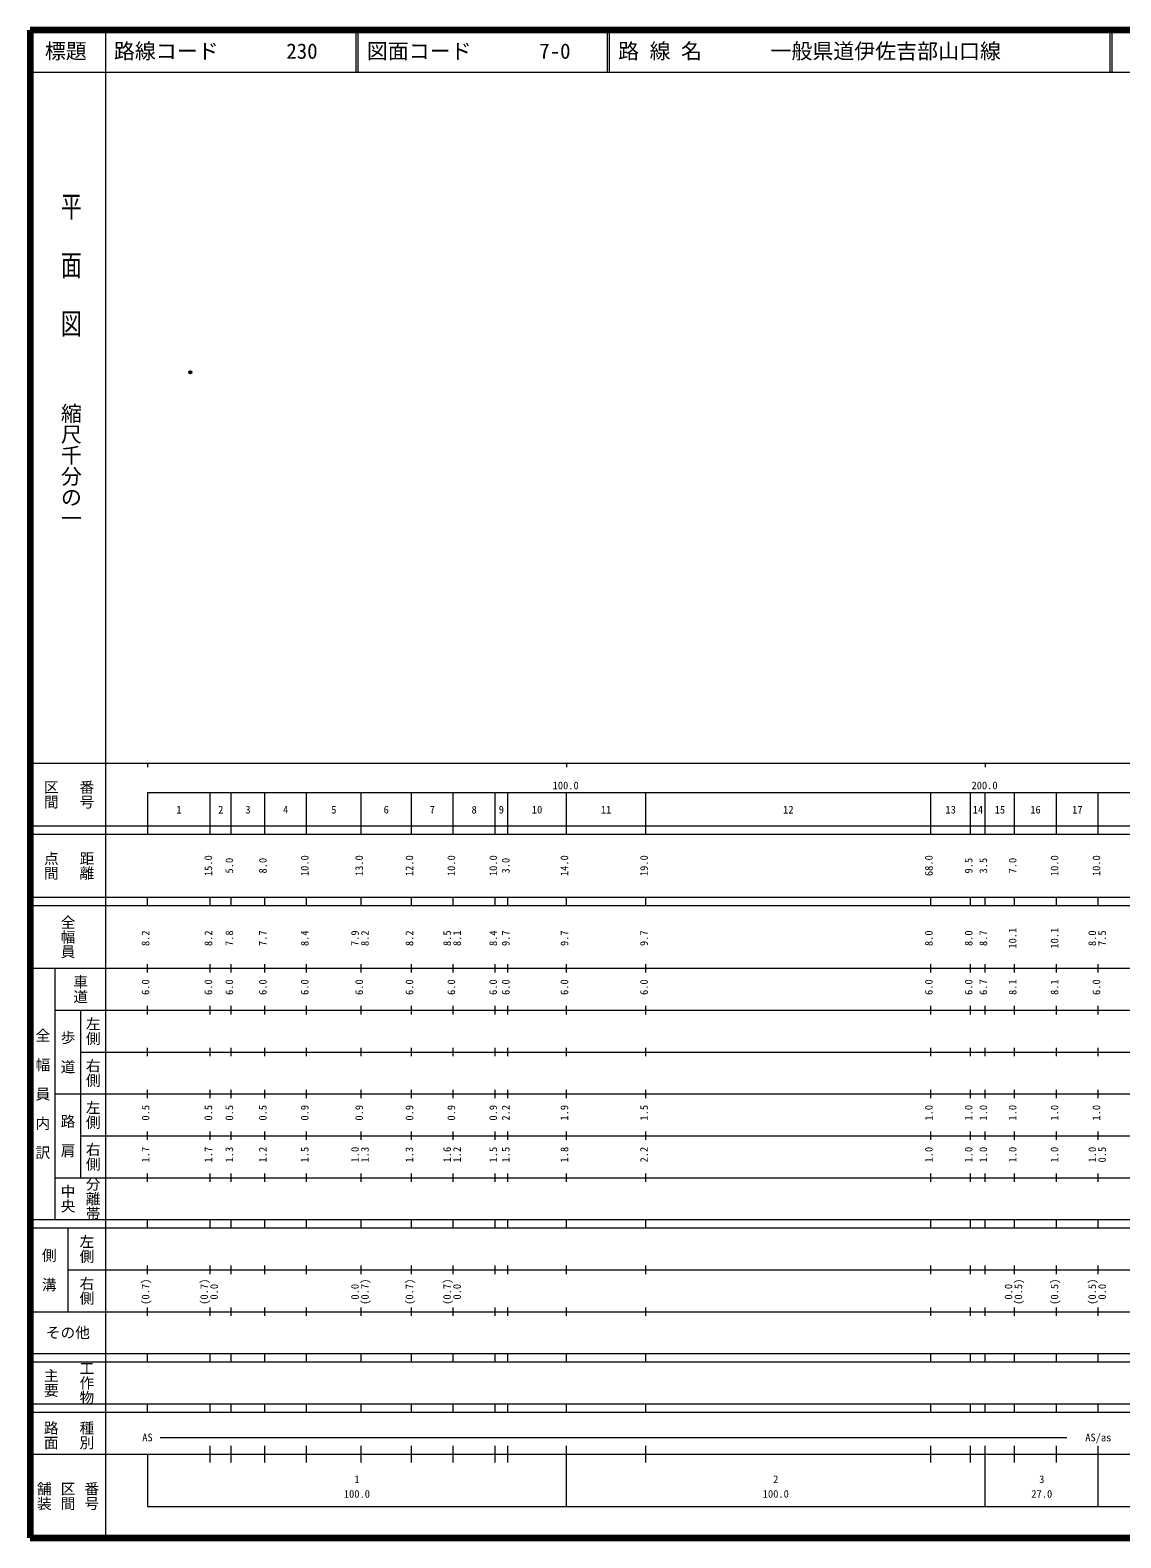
# Model space of a CAD drawing. Units: millimetres on the paper. Extents: x 40 to 680, y 20 to 380.
# Drawn here: x 40 to 300.4, y 20 to 380 of the extents above; entities that cross this region are included whole.
import ezdxf
from ezdxf.enums import TextEntityAlignment as Align

# ---------------------------------------------------------------- set-up
doc = ezdxf.new("R2010")
doc.units = ezdxf.units.MM
doc.header["$PDMODE"] = 32
doc.header["$PDSIZE"] = 0.5
doc.layers.add('M-OTRS', color=6, linetype='Continuous')
doc.layers.add('M-TTL-TXT', color=7, linetype='Continuous')
for name, color, linetype, lineweight in [('M-TTL', 2, 'Continuous', 140), ('M-TTL-BAND', 7, 'Continuous', 13), ('M-TTL-LINE', 7, 'Continuous', 18)]:
    doc.layers.add(name, color=color, linetype=linetype, lineweight=lineweight)
doc.styles.add('@ＭＳ ゴシック', font='')
doc.styles.add('ＭＳ ゴシック', font='')
doc.styles.get('@ＭＳ ゴシック').set_extended_font_data('@MS Gothic')
doc.styles.get('ＭＳ ゴシック').set_extended_font_data('MS Gothic')

msp = doc.modelspace()

# ---------------------------------------------------------------- linework, layer by layer
at = {"layer": 'M-OTRS'}
msp.add_point((78.228, 298.286), dxfattribs=at)
at = {"layer": 'M-TTL'}
for p, q in [((40, 380), (40, 20)), ((680, 380), (40, 380)), ((40, 20), (680, 20))]:
    msp.add_line(p, q, dxfattribs=at)
at = {"layer": 'M-TTL-BAND'}
for p, q in [((58, 370), (58, 20)), ((40, 205), (579, 205)), ((68, 205), (68, 204)), ((168, 205), (168, 204)), ((268, 205), (268, 204)), ((68, 198), (579, 198)), ((68, 198), (68, 188)), ((83, 188), (83, 198)), ((88, 188), (88, 198)), ((96, 188), (96, 198)), ((106, 188), (106, 198)), ((119, 188), (119, 198)), ((131, 188), (131, 198)), ((141, 188), (141, 198)), ((151, 188), (151, 198)), ((154, 188), (154, 198)), ((168, 188), (168, 198)), ((187, 188), (187, 198)), ((255, 188), (255, 198)), ((264.5, 188), (264.5, 198)), ((268, 188), (268, 198)), ((275, 188), (275, 198)), ((285, 188), (285, 198)), ((295, 188), (295, 198)), ((40, 190), (579, 190)), ((40, 188), (579, 188)), ((40, 173), (579, 173)), ((68, 171), (68, 173)), ((83, 171), (83, 173)), ((88, 171), (88, 173)), ((96, 171), (96, 173)), ((106, 171), (106, 173)), ((119, 171), (119, 173)), ((131, 171), (131, 173)), ((141, 171), (141, 173)), ((151, 171), (151, 173)), ((154, 171), (154, 173)), ((168, 171), (168, 173)), ((187, 171), (187, 173)), ((255, 171), (255, 173)), ((264.5, 171), (264.5, 173)), ((268, 171), (268, 173)), ((275, 171), (275, 173)), ((285, 171), (285, 173)), ((295, 171), (295, 173)), ((40, 171), (579, 171)), ((40, 156), (579, 156)), ((46, 96), (46, 156)), ((68, 155), (68, 157)), ((83, 155), (83, 157)), ((88, 155), (88, 157)), ((96, 155), (96, 157)), ((106, 155), (106, 157)), ((119, 155), (119, 157)), ((131, 155), (131, 157)), ((141, 155), (141, 157)), ((151, 155), (151, 157)), ((154, 155), (154, 157)), ((168, 155), (168, 157)), ((187, 155), (187, 157)), ((255, 155), (255, 157)), ((264.5, 155), (264.5, 157)), ((268, 155), (268, 157)), ((275, 155), (275, 157)), ((285, 155), (285, 157)), ((295, 155), (295, 157)), ((46, 146), (579, 146)), ((52, 146), (52, 106)), ((68, 145), (68, 147)), ((83, 145), (83, 147)), ((88, 145), (88, 147)), ((96, 145), (96, 147)), ((106, 145), (106, 147)), ((119, 145), (119, 147)), ((131, 145), (131, 147)), ((141, 145), (141, 147)), ((151, 145), (151, 147)), ((154, 145), (154, 147)), ((168, 145), (168, 147)), ((187, 145), (187, 147)), ((255, 145), (255, 147)), ((264.5, 145), (264.5, 147)), ((268, 145), (268, 147)), ((275, 145), (275, 147)), ((285, 145), (285, 147)), ((295, 145), (295, 147)), ((68, 135), (68, 137)), ((83, 135), (83, 137)), ((88, 135), (88, 137)), ((96, 135), (96, 137)), ((106, 135), (106, 137)), ((119, 135), (119, 137)), ((131, 135), (131, 137)), ((141, 135), (141, 137)), ((151, 135), (151, 137)), ((154, 135), (154, 137)), ((168, 135), (168, 137)), ((187, 135), (187, 137)), ((255, 135), (255, 137)), ((264.5, 135), (264.5, 137)), ((268, 135), (268, 137)), ((275, 135), (275, 137)), ((285, 135), (285, 137)), ((295, 135), (295, 137)), ((52, 136), (579, 136)), ((46, 126), (579, 126)), ((68, 125), (68, 127)), ((83, 125), (83, 127)), ((88, 125), (88, 127)), ((96, 125), (96, 127)), ((106, 125), (106, 127)), ((119, 125), (119, 127)), ((131, 125), (131, 127)), ((141, 125), (141, 127)), ((151, 125), (151, 127)), ((154, 125), (154, 127)), ((168, 125), (168, 127)), ((187, 125), (187, 127)), ((255, 125), (255, 127)), ((264.5, 125), (264.5, 127)), ((268, 125), (268, 127)), ((275, 125), (275, 127)), ((285, 125), (285, 127)), ((295, 125), (295, 127)), ((52, 116), (579, 116)), ((68, 115), (68, 117)), ((83, 115), (83, 117)), ((88, 115), (88, 117)), ((96, 115), (96, 117)), ((106, 115), (106, 117)), ((119, 115), (119, 117)), ((131, 115), (131, 117)), ((141, 115), (141, 117)), ((151, 115), (151, 117)), ((154, 115), (154, 117)), ((168, 115), (168, 117)), ((187, 115), (187, 117)), ((255, 115), (255, 117)), ((264.5, 115), (264.5, 117)), ((268, 115), (268, 117)), ((275, 115), (275, 117)), ((285, 115), (285, 117)), ((295, 115), (295, 117)), ((46, 106), (579, 106)), ((68, 105), (68, 107)), ((83, 105), (83, 107)), ((88, 105), (88, 107)), ((96, 105), (96, 107)), ((106, 105), (106, 107)), ((119, 105), (119, 107)), ((131, 105), (131, 107)), ((141, 105), (141, 107)), ((151, 105), (151, 107)), ((154, 105), (154, 107)), ((168, 105), (168, 107)), ((187, 105), (187, 107)), ((255, 105), (255, 107)), ((264.5, 105), (264.5, 107)), ((268, 105), (268, 107)), ((275, 105), (275, 107)), ((285, 105), (285, 107)), ((295, 105), (295, 107)), ((40, 96), (579, 96)), ((40, 94), (579, 94)), ((49, 94), (49, 74)), ((68, 94), (68, 96)), ((83, 94), (83, 96)), ((88, 94), (88, 96)), ((96, 94), (96, 96)), ((106, 94), (106, 96)), ((119, 94), (119, 96)), ((131, 94), (131, 96)), ((141, 94), (141, 96)), ((151, 94), (151, 96)), ((154, 94), (154, 96)), ((168, 94), (168, 96)), ((187, 94), (187, 96)), ((255, 94), (255, 96)), ((264.5, 94), (264.5, 96)), ((268, 94), (268, 96)), ((275, 94), (275, 96)), ((285, 94), (285, 96)), ((295, 94), (295, 96)), ((49, 84), (579, 84)), ((68, 83), (68, 85)), ((83, 83), (83, 85)), ((88, 83), (88, 85)), ((96, 83), (96, 85)), ((106, 83), (106, 85)), ((119, 83), (119, 85)), ((131, 83), (131, 85)), ((141, 83), (141, 85)), ((151, 83), (151, 85)), ((154, 83), (154, 85)), ((168, 83), (168, 85)), ((187, 83), (187, 85)), ((255, 83), (255, 85)), ((264.5, 83), (264.5, 85)), ((268, 83), (268, 85)), ((275, 83), (275, 85)), ((285, 83), (285, 85)), ((295, 83), (295, 85)), ((40, 74), (579, 74)), ((68, 73), (68, 75)), ((83, 73), (83, 75)), ((88, 73), (88, 75)), ((96, 73), (96, 75)), ((106, 73), (106, 75)), ((119, 73), (119, 75)), ((131, 73), (131, 75)), ((141, 73), (141, 75)), ((151, 73), (151, 75)), ((154, 73), (154, 75)), ((168, 73), (168, 75)), ((187, 73), (187, 75)), ((255, 73), (255, 75)), ((264.5, 73), (264.5, 75)), ((268, 73), (268, 75)), ((275, 73), (275, 75)), ((285, 73), (285, 75)), ((295, 73), (295, 75)), ((40, 64), (579, 64)), ((40, 62), (579, 62)), ((68, 62), (68, 64)), ((83, 62), (83, 64)), ((88, 62), (88, 64)), ((96, 62), (96, 64)), ((106, 62), (106, 64)), ((119, 62), (119, 64)), ((131, 62), (131, 64)), ((141, 62), (141, 64)), ((151, 62), (151, 64)), ((154, 62), (154, 64)), ((168, 62), (168, 64)), ((187, 62), (187, 64)), ((255, 62), (255, 64)), ((264.5, 62), (264.5, 64)), ((268, 62), (268, 64)), ((275, 62), (275, 64)), ((285, 62), (285, 64)), ((295, 62), (295, 64)), ((40, 52), (579, 52)), ((68, 50), (68, 52)), ((83, 50), (83, 52)), ((88, 50), (88, 52)), ((96, 50), (96, 52)), ((106, 50), (106, 52)), ((119, 50), (119, 52)), ((131, 50), (131, 52)), ((141, 50), (141, 52)), ((151, 50), (151, 52)), ((154, 50), (154, 52)), ((168, 50), (168, 52)), ((187, 50), (187, 52)), ((255, 50), (255, 52)), ((264.5, 50), (264.5, 52)), ((268, 50), (268, 52)), ((275, 50), (275, 52)), ((285, 50), (285, 52)), ((295, 50), (295, 52)), ((40, 50), (579, 50)), ((71, 44), (287.5, 44)), ((40, 40), (579, 40)), ((68, 40), (68, 27.5)), ((83, 38), (83, 42)), ((88, 38), (88, 42)), ((96, 38), (96, 42)), ((106, 38), (106, 42)), ((119, 38), (119, 42)), ((131, 38), (131, 42)), ((141, 38), (141, 42)), ((151, 38), (151, 42)), ((154, 38), (154, 42)), ((168, 27.5), (168, 42)), ((187, 38), (187, 42)), ((255, 38), (255, 42)), ((264.5, 38), (264.5, 42)), ((268, 27.5), (268, 42)), ((275, 38), (275, 42)), ((285, 38), (285, 42)), ((295, 27.5), (295, 42)), ((68, 27.5), (579, 27.5))]:
    msp.add_line(p, q, dxfattribs=at)
at = {"layer": 'M-TTL-LINE'}
for p, q in [((58, 380), (58, 370)), ((117.75, 380), (117.75, 370)), ((118.25, 380), (118.25, 370)), ((177.75, 380), (177.75, 370)), ((178.25, 380), (178.25, 370)), ((297.75, 380), (297.75, 370)), ((298.25, 380), (298.25, 370)), ((40, 370), (680, 370))]:
    msp.add_line(p, q, dxfattribs=at)

# ---------------------------------------------------------------- texts
at = {"layer": 'M-TTL-BAND', "style": '@ＭＳ ゴシック', "width": 1.4}
msp.add_text('平  面  図', height=3.666, rotation=270, dxfattribs=at).set_placement((49.777, 306.475), align=Align.MIDDLE_RIGHT)
at = {"layer": 'M-TTL-BAND', "style": '@ＭＳ ゴシック'}
msp.add_text('縮尺千分の一', height=3.666, rotation=270, dxfattribs=at).set_placement((49.777, 261.03), align=Align.MIDDLE_RIGHT)
for s, p in [('区間', (45, 197.5)), ('番号', (53.5, 197.5)), ('点間', (45, 180.5)), ('距離', (53.5, 180.5)), ('全幅員', (49, 163.5)), ('車道', (52, 151)), ('左側', (55, 141)), ('全\u3000幅\u3000員\u3000内\u3000訳', (43, 126)), ('歩\u3000道', (49, 136)), ('右側', (55, 131)), ('左側', (55, 121)), ('路\u3000肩', (49, 116)), ('右側', (55, 111)), ('分離帯', (55, 101)), ('中央', (49, 101)), ('左側', (53.5, 89)), ('側\u3000溝', (44.5, 84)), ('右側', (53.5, 79)), ('工作物', (53.5, 57)), ('主要', (45, 57)), ('路面', (45, 44.5)), ('種別', (53.5, 44.5)), ('舗装', (43.333, 30)), ('区間', (49, 30)), ('番号', (54.667, 30))]:
    msp.add_text(s, height=2.566, rotation=270, dxfattribs=at).set_placement(p, align=Align.MIDDLE_CENTER)
at = {"layer": 'M-TTL-BAND', "style": 'ＭＳ ゴシック'}
for s, p in [('100.0', (167.844, 198.195)), ('200.0', (267.844, 198.195)), ('1', (75.5, 192.405)), ('2', (85.5, 192.405)), ('3', (92, 192.405)), ('4', (101, 192.405)), ('5', (112.5, 192.405)), ('6', (125, 192.405)), ('7', (136, 192.405)), ('8', (146, 192.405)), ('9', (152.5, 192.405)), ('10', (161, 192.405)), ('11', (177.5, 192.405)), ('12', (221, 192.405)), ('13', (259.75, 192.405)), ('14', (266.25, 192.405)), ('15', (271.5, 192.405)), ('16', (280, 192.405)), ('17', (290, 192.405)), ('AS', (68, 42.5)), ('AS/as', (295, 42.5)), ('1', (118, 32.523)), ('2', (218, 32.523)), ('3', (281.5, 32.523)), ('100.0', (118, 29.033)), ('100.0', (218, 29.033)), ('27.0', (281.5, 29.033))]:
    msp.add_text(s, height=1.833, dxfattribs=at).set_placement(p, align=Align.BOTTOM_CENTER)
for s, p in [('15.0', (84, 180.5)), ('5.0', (89, 180.5)), ('8.0', (97, 180.5)), ('10.0', (107, 180.5)), ('13.0', (120, 180.5)), ('12.0', (132, 180.5)), ('10.0', (142, 180.5)), ('10.0', (152, 180.5)), ('3.0', (155, 180.5)), ('14.0', (169, 180.5)), ('19.0', (188, 180.5)), ('68.0', (256, 180.5)), ('9.5', (265.5, 180.5)), ('3.5', (269, 180.5)), ('7.0', (276, 180.5)), ('10.0', (286, 180.5)), ('10.0', (296, 180.5)), ('8.2', (69, 163.174)), ('8.2', (84, 163.174)), ('7.8', (89, 163.174)), ('7.7', (97, 163.174)), ('8.4', (107, 163.174)), ('7.9', (119, 163.174)), ('8.2', (121.37, 163.174)), ('8.2', (132, 163.174)), ('8.5', (141, 163.174)), ('8.1', (143.37, 163.174)), ('8.4', (152, 163.174)), ('9.7', (155, 163.174)), ('9.7', (169, 163.174)), ('9.7', (188, 163.174)), ('8.0', (256, 163.174)), ('8.0', (265.5, 163.174)), ('8.7', (269, 163.174)), ('10.1', (276, 163.174)), ('10.1', (286, 163.174)), ('8.0', (295, 163.174)), ('7.5', (297.37, 163.174)), ('6.0', (69, 151.5)), ('6.0', (84, 151.5)), ('6.0', (89, 151.5)), ('6.0', (97, 151.5)), ('6.0', (107, 151.5)), ('6.0', (120, 151.5)), ('6.0', (132, 151.5)), ('6.0', (142, 151.5)), ('6.0', (152, 151.5)), ('6.0', (155, 151.5)), ('6.0', (169, 151.5)), ('6.0', (188, 151.5)), ('6.0', (256, 151.5)), ('6.0', (265.5, 151.5)), ('6.7', (269, 151.5)), ('8.1', (276, 151.5)), ('8.1', (286, 151.5)), ('6.0', (296, 151.5)), ('0.5', (69, 121.5)), ('0.5', (84, 121.5)), ('0.5', (89, 121.5)), ('0.5', (97, 121.5)), ('0.9', (107, 121.5)), ('0.9', (120, 121.5)), ('0.9', (132, 121.5)), ('0.9', (142, 121.5)), ('0.9', (152, 121.5)), ('2.2', (155, 121.5)), ('1.9', (169, 121.5)), ('1.5', (188, 121.5)), ('1.0', (256, 121.5)), ('1.0', (265.5, 121.5)), ('1.0', (269, 121.5)), ('1.0', (276, 121.5)), ('1.0', (286, 121.5)), ('1.0', (296, 121.5)), ('1.7', (69, 111.5)), ('1.7', (84, 111.5)), ('1.3', (89, 111.5)), ('1.2', (97, 111.5)), ('1.5', (107, 111.5)), ('1.0', (119, 111.5)), ('1.3', (121.37, 111.5)), ('1.3', (132, 111.5)), ('1.6', (141, 111.5)), ('1.2', (143.37, 111.5)), ('1.5', (152, 111.5)), ('1.5', (155, 111.5)), ('1.8', (169, 111.5)), ('2.2', (188, 111.5)), ('1.0', (256, 111.5)), ('1.0', (265.5, 111.5)), ('1.0', (269, 111.5)), ('1.0', (276, 111.5)), ('1.0', (286, 111.5)), ('1.0', (295, 111.5)), ('0.5', (297.37, 111.5)), ('(0.7)', (69, 78.764)), ('(0.7)', (83, 78.764)), ('0.0', (85.37, 78.764)), ('0.0', (119, 78.764)), ('(0.7)', (121.37, 78.764)), ('(0.7)', (132, 78.764)), ('(0.7)', (141, 78.764)), ('0.0', (143.37, 78.764)), ('0.0', (275, 78.764)), ('(0.5)', (277.37, 78.764)), ('(0.5)', (286, 78.764)), ('(0.5)', (295, 78.764)), ('0.0', (297.37, 78.764))]:
    msp.add_text(s, height=1.833, rotation=90, dxfattribs=at).set_placement(p, align=Align.BOTTOM_CENTER)
msp.add_text('その他', height=2.566, dxfattribs=at).set_placement((49, 69), align=Align.MIDDLE_CENTER)
at = {"layer": 'M-TTL-TXT', "style": 'ＭＳ ゴシック'}
msp.add_text('標題', height=3.666, dxfattribs=at).set_placement((48.5, 375), align=Align.MIDDLE_CENTER)
for s, p in [('路線コード', (60, 375)), ('230', (101.142, 375)), ('図面コード', (120.38, 375)), ('7-0', (161.521, 375)), ('路 線 名', (180.38, 375)), ('一般県道伊佐吉部山口線', (216.734, 375))]:
    msp.add_text(s, height=3.666, dxfattribs=at).set_placement(p, align=Align.MIDDLE_LEFT)

doc.saveas('drawing.dxf')
